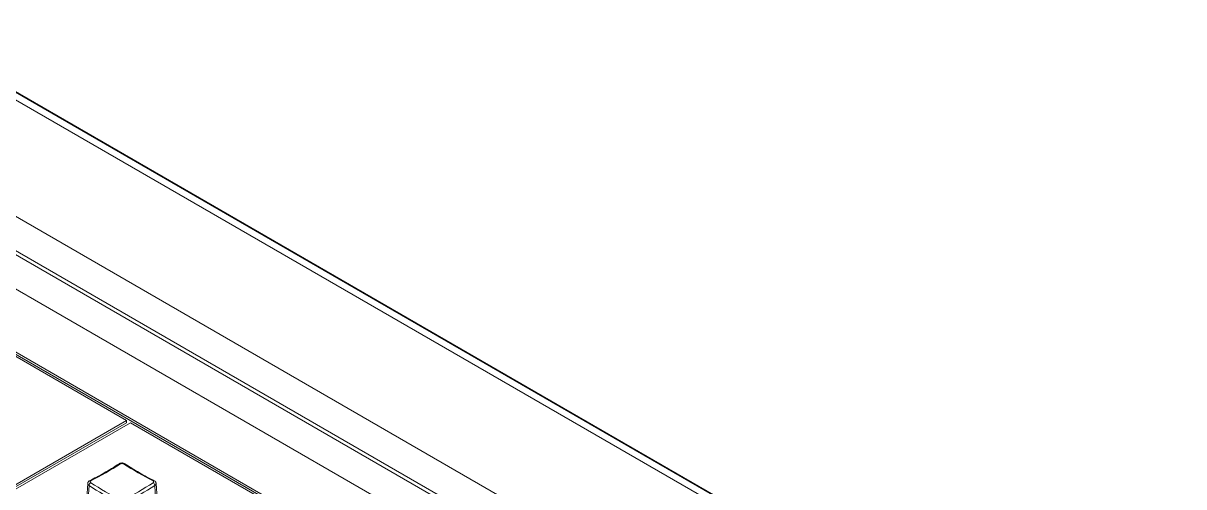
# Model space of a CAD drawing. Header units: millimetres. Extents: x 69 to 580, y 43 to 425.
# Drawn here: x 443.5 to 574.5, y 369.9 to 422.2 of the extents above; entities that cross this region are included whole.
import ezdxf

# ---------------------------------------------------------------- set-up
doc = ezdxf.new("R2010")
doc.units = ezdxf.units.MM

msp = doc.modelspace()

# ---------------------------------------------------------------- linework, layer by layer
at = {"color": 7, "linetype": 'Continuous', "lineweight": 15}
for p, q in [((570.3418, 339.8961), (427.9305, 422.1084)), ((429.1645, 422.2411), (571.5758, 340.0288)), ((574.4872, 338.4319), (432.0759, 420.6442)), ((416.5439, 415.535), (558.9552, 333.3227)), ((557.1971, 330.4798), (414.7858, 412.6921)), ((414.747, 412.243), (557.1583, 330.0307)), ((555.4002, 327.1878), (412.9889, 409.4001)), ((406.3986, 405.5956), (455.2067, 377.4193)), ((549.2342, 323.6282), (406.8229, 405.8405)), ((549.2342, 323.3832), (406.8229, 405.5955)), ((455.2067, 377.4193), (429.108, 362.3529)), ((455.2067, 377.1743), (429.108, 362.1079)), ((429.5323, 362.1079), (455.6309, 377.1744)), ((455.2067, 377.1743), (455.2067, 377.4193)), ((455.6309, 377.1744), (518.7579, 340.732)), ((450.8207, 370.3259), (450.7202, 368.6637)), ((458.6368, 368.6637), (458.5362, 370.3258))]:
    msp.add_line(p, q, dxfattribs=at)
at = {"color": 8, "linetype": 'Continuous', "lineweight": 15}
for p, q in [((450.9663, 370.1033), (450.8739, 368.575)), ((458.4831, 368.575), (458.3906, 370.1033))]:
    msp.add_line(p, q, dxfattribs=at)
at = {"color": 7, "linetype": 'Continuous', "lineweight": 15}
for centre, radius, start, end in [((435.7848, 401.1031), 34.1586, 296.766018, 303.228606), ((473.5723, 401.1033), 34.1588, 236.771416, 243.23396), ((451.3682, 370.0493), 0.4055, 119.578559, 172.349016), ((468.6589, 396.8723), 32.0875, 236.537984, 243.467393), ((468.7351, 396.9812), 31.86, 236.53799, 243.467387), ((440.6218, 396.9813), 31.86, 296.532617, 303.462006), ((440.6984, 396.8718), 32.0868, 296.532536, 303.462087), ((457.9887, 370.0493), 0.4055, 7.650026, 60.421435)]:
    msp.add_arc(centre, radius, start, end, dxfattribs=at)
at = {"color": 8, "linetype": 'Continuous', "lineweight": 15}
for centre, radius, start, end in [((454.418, 372.4331), 0.1288, 48.628383, 113.970272), ((454.9382, 372.4385), 0.1243, 64.676586, 132.709739), ((451.0817, 370.4995), 0.136, 50.572065, 111.941496), ((458.2747, 370.5034), 0.1326, 67.227339, 130.286189)]:
    msp.add_arc(centre, radius, start, end, dxfattribs=at)
at = {"color": 7, "linetype": 'Continuous', "lineweight": 15}
for points, knots in [([(454.3652, 372.5505), (454.0747, 372.3645), (453.2316, 371.8248), (452.1181, 371.1837), (451.2996, 370.7636), (451.0309, 370.6256)], [0, 0, 0, 0, 0.26102189, 0.75734057, 1, 1, 1, 1]), ([(454.9869, 372.5448), (454.965, 372.5609), (454.8979, 372.61), (454.7458, 372.6433), (454.5566, 372.6343), (454.4186, 372.5977), (454.3687, 372.5514), (454.3662, 372.5491)], [0, 0, 0, 0, 0.12750758, 0.3902949, 0.67792453, 0.98374535, 1, 1, 1, 1]), ([(454.8539, 372.5298), (454.8322, 372.5414), (454.7889, 372.5646), (454.7061, 372.5792), (454.6219, 372.576), (454.5516, 372.5575), (454.5168, 372.5377), (454.5031, 372.5298)], [0, 0, 0, 0, 0.21477281, 0.42954645, 0.64419827, 0.85879567, 1, 1, 1, 1]), ([(458.3261, 370.6256), (458.0371, 370.7742), (457.1982, 371.2055), (456.0845, 371.8501), (455.2619, 372.3774), (454.9918, 372.5505)], [0, 0, 0, 0, 0.26095731, 0.75732269, 1, 1, 1, 1]), ([(451.0347, 370.6193), (451.0083, 370.6077), (450.9395, 370.5774), (450.8659, 370.4844), (450.8203, 370.3899), (450.8248, 370.3361), (450.8257, 370.3253)], [0, 0, 0, 0, 0.2224768, 0.58003942, 0.91557819, 1, 1, 1, 1]), ([(451.1681, 370.6045), (451.1504, 370.5934), (451.1149, 370.5711), (451.0927, 370.5251), (451.0976, 370.4761), (451.1257, 370.4333), (451.156, 370.4109), (451.1681, 370.402)], [0, 0, 0, 0, 0.214767943, 0.429543765, 0.64419504, 0.858790462, 1, 1, 1, 1]), ([(458.1889, 370.402), (458.2066, 370.4159), (458.242, 370.4437), (458.2643, 370.4932), (458.2594, 370.5414), (458.2312, 370.5798), (458.2009, 370.5975), (458.1889, 370.6045)], [0, 0, 0, 0, 0.21476814, 0.42954835, 0.64419343, 0.85879087, 1, 1, 1, 1]), ([(458.5306, 370.3255), (458.5292, 370.353), (458.5257, 370.4234), (458.4655, 370.5205), (458.3939, 370.5924), (458.3397, 370.6149), (458.3237, 370.6215)], [0, 0, 0, 0, 0.21337403, 0.54518064, 0.86543335, 1, 1, 1, 1])]:
    msp.add_open_spline(points, degree=3, knots=knots, dxfattribs=at)
at = {"color": 8, "linetype": 'Continuous', "lineweight": 15}
for points, knots in [([(450.9663, 370.1033), (450.9423, 370.1208), (450.8816, 370.1647), (450.8254, 370.2427), (450.8256, 370.3002), (450.8257, 370.3253)], [0, 0, 0, 0, 0.27081081, 0.68245359, 1, 1, 1, 1]), ([(458.5293, 370.3253), (458.5317, 370.3116), (458.5398, 370.266), (458.4959, 370.1851), (458.4257, 370.1306), (458.3906, 370.1033)], [0, 0, 0, 0, 0.177088234, 0.588593743, 1, 1, 1, 1])]:
    msp.add_open_spline(points, degree=3, knots=knots, dxfattribs=at)

doc.saveas('drawing.dxf')
